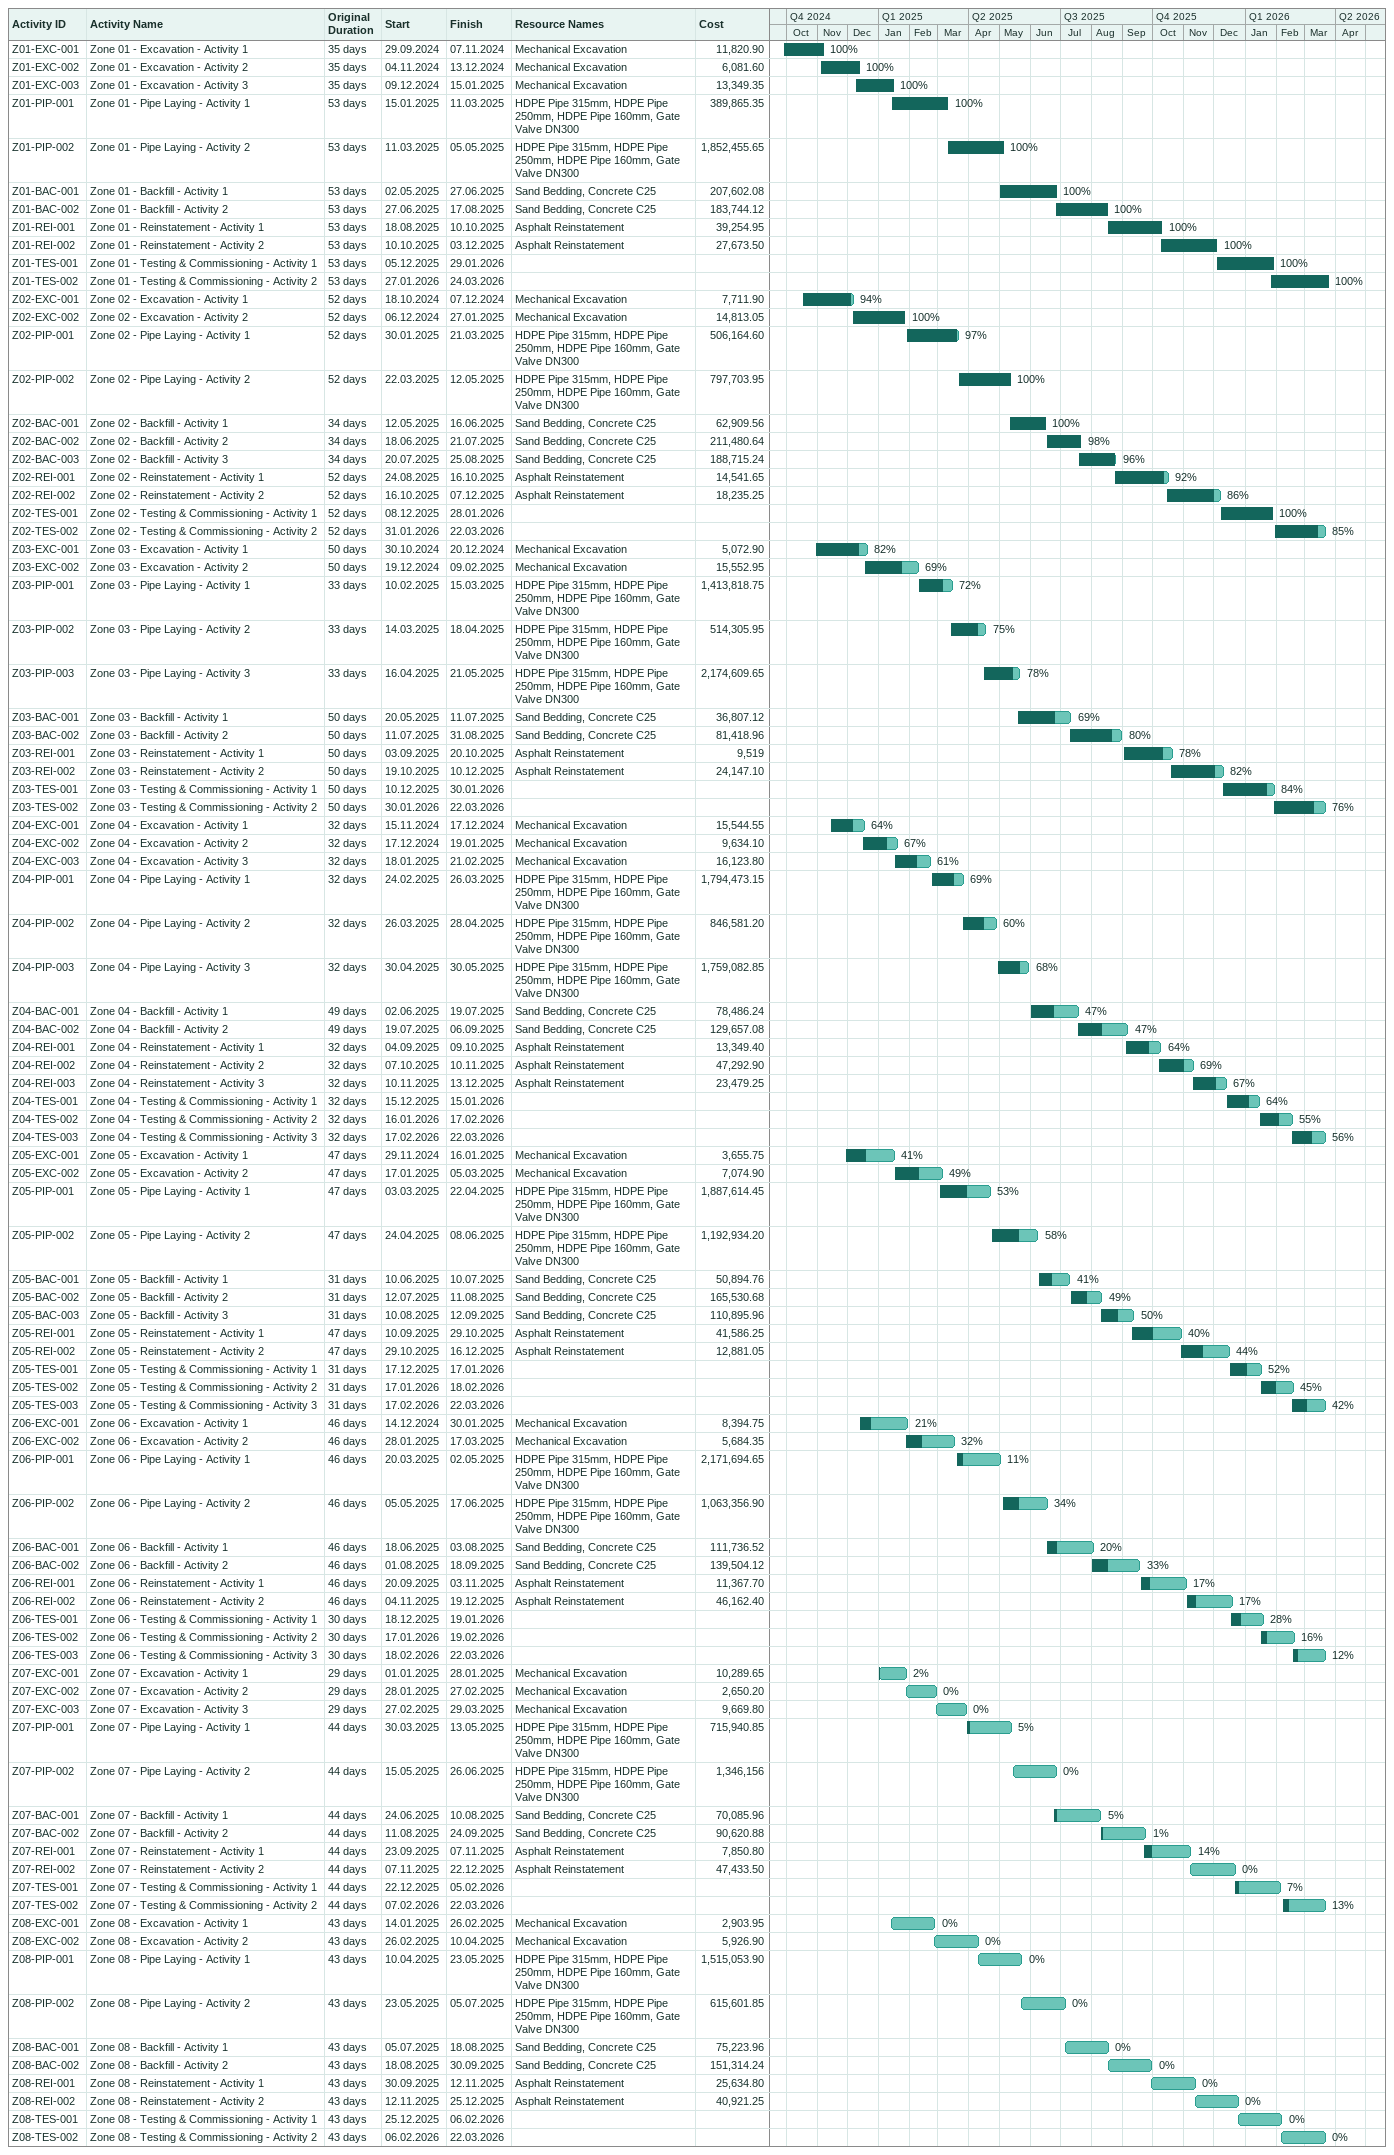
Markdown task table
| ID | Task | Original duration | Start | Finish | Resources | % complete | Cost |
|---|---|---|---|---|---|---|---|
| Z01-EXC-001 | Zone 01 - Excavation - Activity 1 | 35d | 2024-09-29 | 2024-11-07 | Mechanical Excavation | 100 | 11820.90 |
| Z01-EXC-002 | Zone 01 - Excavation - Activity 2 | 35d | 2024-11-04 | 2024-12-13 | Mechanical Excavation | 100 | 6081.60 |
| Z01-EXC-003 | Zone 01 - Excavation - Activity 3 | 35d | 2024-12-09 | 2025-01-15 | Mechanical Excavation | 100 | 13349.35 |
| Z01-PIP-001 | Zone 01 - Pipe Laying - Activity 1 | 53d | 2025-01-15 | 2025-03-11 | HDPE Pipe 315mm, HDPE Pipe 250mm, HDPE Pipe 160mm, Gate Valve DN300 | 100 | 389865.35 |
| Z01-PIP-002 | Zone 01 - Pipe Laying - Activity 2 | 53d | 2025-03-11 | 2025-05-05 | HDPE Pipe 315mm, HDPE Pipe 250mm, HDPE Pipe 160mm, Gate Valve DN300 | 100 | 1852455.65 |
| Z01-BAC-001 | Zone 01 - Backfill - Activity 1 | 53d | 2025-05-02 | 2025-06-27 | Sand Bedding, Concrete C25 | 100 | 207602.08 |
| Z01-BAC-002 | Zone 01 - Backfill - Activity 2 | 53d | 2025-06-27 | 2025-08-17 | Sand Bedding, Concrete C25 | 100 | 183744.12 |
| Z01-REI-001 | Zone 01 - Reinstatement - Activity 1 | 53d | 2025-08-18 | 2025-10-10 | Asphalt Reinstatement | 100 | 39254.95 |
| Z01-REI-002 | Zone 01 - Reinstatement - Activity 2 | 53d | 2025-10-10 | 2025-12-03 | Asphalt Reinstatement | 100 | 27673.50 |
| Z01-TES-001 | Zone 01 - Testing & Commissioning - Activity 1 | 53d | 2025-12-05 | 2026-01-29 |  | 100 |  |
| Z01-TES-002 | Zone 01 - Testing & Commissioning - Activity 2 | 53d | 2026-01-27 | 2026-03-24 |  | 100 |  |
| Z02-EXC-001 | Zone 02 - Excavation - Activity 1 | 52d | 2024-10-18 | 2024-12-07 | Mechanical Excavation | 94 | 7711.90 |
| Z02-EXC-002 | Zone 02 - Excavation - Activity 2 | 52d | 2024-12-06 | 2025-01-27 | Mechanical Excavation | 100 | 14813.05 |
| Z02-PIP-001 | Zone 02 - Pipe Laying - Activity 1 | 52d | 2025-01-30 | 2025-03-21 | HDPE Pipe 315mm, HDPE Pipe 250mm, HDPE Pipe 160mm, Gate Valve DN300 | 97 | 506164.60 |
| Z02-PIP-002 | Zone 02 - Pipe Laying - Activity 2 | 52d | 2025-03-22 | 2025-05-12 | HDPE Pipe 315mm, HDPE Pipe 250mm, HDPE Pipe 160mm, Gate Valve DN300 | 100 | 797703.95 |
| Z02-BAC-001 | Zone 02 - Backfill - Activity 1 | 34d | 2025-05-12 | 2025-06-16 | Sand Bedding, Concrete C25 | 100 | 62909.56 |
| Z02-BAC-002 | Zone 02 - Backfill - Activity 2 | 34d | 2025-06-18 | 2025-07-21 | Sand Bedding, Concrete C25 | 98 | 211480.64 |
| Z02-BAC-003 | Zone 02 - Backfill - Activity 3 | 34d | 2025-07-20 | 2025-08-25 | Sand Bedding, Concrete C25 | 96 | 188715.24 |
| Z02-REI-001 | Zone 02 - Reinstatement - Activity 1 | 52d | 2025-08-24 | 2025-10-16 | Asphalt Reinstatement | 92 | 14541.65 |
| Z02-REI-002 | Zone 02 - Reinstatement - Activity 2 | 52d | 2025-10-16 | 2025-12-07 | Asphalt Reinstatement | 86 | 18235.25 |
| Z02-TES-001 | Zone 02 - Testing & Commissioning - Activity 1 | 52d | 2025-12-08 | 2026-01-28 |  | 100 |  |
| Z02-TES-002 | Zone 02 - Testing & Commissioning - Activity 2 | 52d | 2026-01-31 | 2026-03-22 |  | 85 |  |
| Z03-EXC-001 | Zone 03 - Excavation - Activity 1 | 50d | 2024-10-30 | 2024-12-20 | Mechanical Excavation | 82 | 5072.90 |
| Z03-EXC-002 | Zone 03 - Excavation - Activity 2 | 50d | 2024-12-19 | 2025-02-09 | Mechanical Excavation | 69 | 15552.95 |
| Z03-PIP-001 | Zone 03 - Pipe Laying - Activity 1 | 33d | 2025-02-10 | 2025-03-15 | HDPE Pipe 315mm, HDPE Pipe 250mm, HDPE Pipe 160mm, Gate Valve DN300 | 72 | 1413818.75 |
| Z03-PIP-002 | Zone 03 - Pipe Laying - Activity 2 | 33d | 2025-03-14 | 2025-04-18 | HDPE Pipe 315mm, HDPE Pipe 250mm, HDPE Pipe 160mm, Gate Valve DN300 | 75 | 514305.95 |
| Z03-PIP-003 | Zone 03 - Pipe Laying - Activity 3 | 33d | 2025-04-16 | 2025-05-21 | HDPE Pipe 315mm, HDPE Pipe 250mm, HDPE Pipe 160mm, Gate Valve DN300 | 78 | 2174609.65 |
| Z03-BAC-001 | Zone 03 - Backfill - Activity 1 | 50d | 2025-05-20 | 2025-07-11 | Sand Bedding, Concrete C25 | 69 | 36807.12 |
| Z03-BAC-002 | Zone 03 - Backfill - Activity 2 | 50d | 2025-07-11 | 2025-08-31 | Sand Bedding, Concrete C25 | 80 | 81418.96 |
| Z03-REI-001 | Zone 03 - Reinstatement - Activity 1 | 50d | 2025-09-03 | 2025-10-20 | Asphalt Reinstatement | 78 | 9519 |
| Z03-REI-002 | Zone 03 - Reinstatement - Activity 2 | 50d | 2025-10-19 | 2025-12-10 | Asphalt Reinstatement | 82 | 24147.10 |
| Z03-TES-001 | Zone 03 - Testing & Commissioning - Activity 1 | 50d | 2025-12-10 | 2026-01-30 |  | 84 |  |
| Z03-TES-002 | Zone 03 - Testing & Commissioning - Activity 2 | 50d | 2026-01-30 | 2026-03-22 |  | 76 |  |
| Z04-EXC-001 | Zone 04 - Excavation - Activity 1 | 32d | 2024-11-15 | 2024-12-17 | Mechanical Excavation | 64 | 15544.55 |
| Z04-EXC-002 | Zone 04 - Excavation - Activity 2 | 32d | 2024-12-17 | 2025-01-19 | Mechanical Excavation | 67 | 9634.10 |
| Z04-EXC-003 | Zone 04 - Excavation - Activity 3 | 32d | 2025-01-18 | 2025-02-21 | Mechanical Excavation | 61 | 16123.80 |
| Z04-PIP-001 | Zone 04 - Pipe Laying - Activity 1 | 32d | 2025-02-24 | 2025-03-26 | HDPE Pipe 315mm, HDPE Pipe 250mm, HDPE Pipe 160mm, Gate Valve DN300 | 69 | 1794473.15 |
| Z04-PIP-002 | Zone 04 - Pipe Laying - Activity 2 | 32d | 2025-03-26 | 2025-04-28 | HDPE Pipe 315mm, HDPE Pipe 250mm, HDPE Pipe 160mm, Gate Valve DN300 | 60 | 846581.20 |
| Z04-PIP-003 | Zone 04 - Pipe Laying - Activity 3 | 32d | 2025-04-30 | 2025-05-30 | HDPE Pipe 315mm, HDPE Pipe 250mm, HDPE Pipe 160mm, Gate Valve DN300 | 68 | 1759082.85 |
| Z04-BAC-001 | Zone 04 - Backfill - Activity 1 | 49d | 2025-06-02 | 2025-07-19 | Sand Bedding, Concrete C25 | 47 | 78486.24 |
| Z04-BAC-002 | Zone 04 - Backfill - Activity 2 | 49d | 2025-07-19 | 2025-09-06 | Sand Bedding, Concrete C25 | 47 | 129657.08 |
| Z04-REI-001 | Zone 04 - Reinstatement - Activity 1 | 32d | 2025-09-04 | 2025-10-09 | Asphalt Reinstatement | 64 | 13349.40 |
| Z04-REI-002 | Zone 04 - Reinstatement - Activity 2 | 32d | 2025-10-07 | 2025-11-10 | Asphalt Reinstatement | 69 | 47292.90 |
| Z04-REI-003 | Zone 04 - Reinstatement - Activity 3 | 32d | 2025-11-10 | 2025-12-13 | Asphalt Reinstatement | 67 | 23479.25 |
| Z04-TES-001 | Zone 04 - Testing & Commissioning - Activity 1 | 32d | 2025-12-15 | 2026-01-15 |  | 64 |  |
| Z04-TES-002 | Zone 04 - Testing & Commissioning - Activity 2 | 32d | 2026-01-16 | 2026-02-17 |  | 55 |  |
| Z04-TES-003 | Zone 04 - Testing & Commissioning - Activity 3 | 32d | 2026-02-17 | 2026-03-22 |  | 56 |  |
| Z05-EXC-001 | Zone 05 - Excavation - Activity 1 | 47d | 2024-11-29 | 2025-01-16 | Mechanical Excavation | 41 | 3655.75 |
| Z05-EXC-002 | Zone 05 - Excavation - Activity 2 | 47d | 2025-01-17 | 2025-03-05 | Mechanical Excavation | 49 | 7074.90 |
| Z05-PIP-001 | Zone 05 - Pipe Laying - Activity 1 | 47d | 2025-03-03 | 2025-04-22 | HDPE Pipe 315mm, HDPE Pipe 250mm, HDPE Pipe 160mm, Gate Valve DN300 | 53 | 1887614.45 |
| Z05-PIP-002 | Zone 05 - Pipe Laying - Activity 2 | 47d | 2025-04-24 | 2025-06-08 | HDPE Pipe 315mm, HDPE Pipe 250mm, HDPE Pipe 160mm, Gate Valve DN300 | 58 | 1192934.20 |
| Z05-BAC-001 | Zone 05 - Backfill - Activity 1 | 31d | 2025-06-10 | 2025-07-10 | Sand Bedding, Concrete C25 | 41 | 50894.76 |
| Z05-BAC-002 | Zone 05 - Backfill - Activity 2 | 31d | 2025-07-12 | 2025-08-11 | Sand Bedding, Concrete C25 | 49 | 165530.68 |
| Z05-BAC-003 | Zone 05 - Backfill - Activity 3 | 31d | 2025-08-10 | 2025-09-12 | Sand Bedding, Concrete C25 | 50 | 110895.96 |
| Z05-REI-001 | Zone 05 - Reinstatement - Activity 1 | 47d | 2025-09-10 | 2025-10-29 | Asphalt Reinstatement | 40 | 41586.25 |
| Z05-REI-002 | Zone 05 - Reinstatement - Activity 2 | 47d | 2025-10-29 | 2025-12-16 | Asphalt Reinstatement | 44 | 12881.05 |
| Z05-TES-001 | Zone 05 - Testing & Commissioning - Activity 1 | 31d | 2025-12-17 | 2026-01-17 |  | 52 |  |
| Z05-TES-002 | Zone 05 - Testing & Commissioning - Activity 2 | 31d | 2026-01-17 | 2026-02-18 |  | 45 |  |
| Z05-TES-003 | Zone 05 - Testing & Commissioning - Activity 3 | 31d | 2026-02-17 | 2026-03-22 |  | 42 |  |
| Z06-EXC-001 | Zone 06 - Excavation - Activity 1 | 46d | 2024-12-14 | 2025-01-30 | Mechanical Excavation | 21 | 8394.75 |
| Z06-EXC-002 | Zone 06 - Excavation - Activity 2 | 46d | 2025-01-28 | 2025-03-17 | Mechanical Excavation | 32 | 5684.35 |
| Z06-PIP-001 | Zone 06 - Pipe Laying - Activity 1 | 46d | 2025-03-20 | 2025-05-02 | HDPE Pipe 315mm, HDPE Pipe 250mm, HDPE Pipe 160mm, Gate Valve DN300 | 11 | 2171694.65 |
| Z06-PIP-002 | Zone 06 - Pipe Laying - Activity 2 | 46d | 2025-05-05 | 2025-06-17 | HDPE Pipe 315mm, HDPE Pipe 250mm, HDPE Pipe 160mm, Gate Valve DN300 | 34 | 1063356.90 |
| Z06-BAC-001 | Zone 06 - Backfill - Activity 1 | 46d | 2025-06-18 | 2025-08-03 | Sand Bedding, Concrete C25 | 20 | 111736.52 |
| Z06-BAC-002 | Zone 06 - Backfill - Activity 2 | 46d | 2025-08-01 | 2025-09-18 | Sand Bedding, Concrete C25 | 33 | 139504.12 |
| Z06-REI-001 | Zone 06 - Reinstatement - Activity 1 | 46d | 2025-09-20 | 2025-11-03 | Asphalt Reinstatement | 17 | 11367.70 |
| Z06-REI-002 | Zone 06 - Reinstatement - Activity 2 | 46d | 2025-11-04 | 2025-12-19 | Asphalt Reinstatement | 17 | 46162.40 |
| Z06-TES-001 | Zone 06 - Testing & Commissioning - Activity 1 | 30d | 2025-12-18 | 2026-01-19 |  | 28 |  |
| Z06-TES-002 | Zone 06 - Testing & Commissioning - Activity 2 | 30d | 2026-01-17 | 2026-02-19 |  | 16 |  |
| Z06-TES-003 | Zone 06 - Testing & Commissioning - Activity 3 | 30d | 2026-02-18 | 2026-03-22 |  | 12 |  |
| Z07-EXC-001 | Zone 07 - Excavation - Activity 1 | 29d | 2025-01-01 | 2025-01-28 | Mechanical Excavation | 2 | 10289.65 |
| Z07-EXC-002 | Zone 07 - Excavation - Activity 2 | 29d | 2025-01-28 | 2025-02-27 | Mechanical Excavation | 0 | 2650.20 |
| Z07-EXC-003 | Zone 07 - Excavation - Activity 3 | 29d | 2025-02-27 | 2025-03-29 | Mechanical Excavation | 0 | 9669.80 |
| Z07-PIP-001 | Zone 07 - Pipe Laying - Activity 1 | 44d | 2025-03-30 | 2025-05-13 | HDPE Pipe 315mm, HDPE Pipe 250mm, HDPE Pipe 160mm, Gate Valve DN300 | 5 | 715940.85 |
| Z07-PIP-002 | Zone 07 - Pipe Laying - Activity 2 | 44d | 2025-05-15 | 2025-06-26 | HDPE Pipe 315mm, HDPE Pipe 250mm, HDPE Pipe 160mm, Gate Valve DN300 | 0 | 1346156 |
| Z07-BAC-001 | Zone 07 - Backfill - Activity 1 | 44d | 2025-06-24 | 2025-08-10 | Sand Bedding, Concrete C25 | 5 | 70085.96 |
| Z07-BAC-002 | Zone 07 - Backfill - Activity 2 | 44d | 2025-08-11 | 2025-09-24 | Sand Bedding, Concrete C25 | 1 | 90620.88 |
| Z07-REI-001 | Zone 07 - Reinstatement - Activity 1 | 44d | 2025-09-23 | 2025-11-07 | Asphalt Reinstatement | 14 | 7850.80 |
| Z07-REI-002 | Zone 07 - Reinstatement - Activity 2 | 44d | 2025-11-07 | 2025-12-22 | Asphalt Reinstatement | 0 | 47433.50 |
| Z07-TES-001 | Zone 07 - Testing & Commissioning - Activity 1 | 44d | 2025-12-22 | 2026-02-05 |  | 7 |  |
| Z07-TES-002 | Zone 07 - Testing & Commissioning - Activity 2 | 44d | 2026-02-07 | 2026-03-22 |  | 13 |  |
| Z08-EXC-001 | Zone 08 - Excavation - Activity 1 | 43d | 2025-01-14 | 2025-02-26 | Mechanical Excavation | 0 | 2903.95 |
| Z08-EXC-002 | Zone 08 - Excavation - Activity 2 | 43d | 2025-02-26 | 2025-04-10 | Mechanical Excavation | 0 | 5926.90 |
| Z08-PIP-001 | Zone 08 - Pipe Laying - Activity 1 | 43d | 2025-04-10 | 2025-05-23 | HDPE Pipe 315mm, HDPE Pipe 250mm, HDPE Pipe 160mm, Gate Valve DN300 | 0 | 1515053.90 |
| Z08-PIP-002 | Zone 08 - Pipe Laying - Activity 2 | 43d | 2025-05-23 | 2025-07-05 | HDPE Pipe 315mm, HDPE Pipe 250mm, HDPE Pipe 160mm, Gate Valve DN300 | 0 | 615601.85 |
| Z08-BAC-001 | Zone 08 - Backfill - Activity 1 | 43d | 2025-07-05 | 2025-08-18 | Sand Bedding, Concrete C25 | 0 | 75223.96 |
| Z08-BAC-002 | Zone 08 - Backfill - Activity 2 | 43d | 2025-08-18 | 2025-09-30 | Sand Bedding, Concrete C25 | 0 | 151314.24 |
| Z08-REI-001 | Zone 08 - Reinstatement - Activity 1 | 43d | 2025-09-30 | 2025-11-12 | Asphalt Reinstatement | 0 | 25634.80 |
| Z08-REI-002 | Zone 08 - Reinstatement - Activity 2 | 43d | 2025-11-12 | 2025-12-25 | Asphalt Reinstatement | 0 | 40921.25 |
| Z08-TES-001 | Zone 08 - Testing & Commissioning - Activity 1 | 43d | 2025-12-25 | 2026-02-06 |  | 0 |  |
| Z08-TES-002 | Zone 08 - Testing & Commissioning - Activity 2 | 43d | 2026-02-06 | 2026-03-22 |  | 0 |  |
